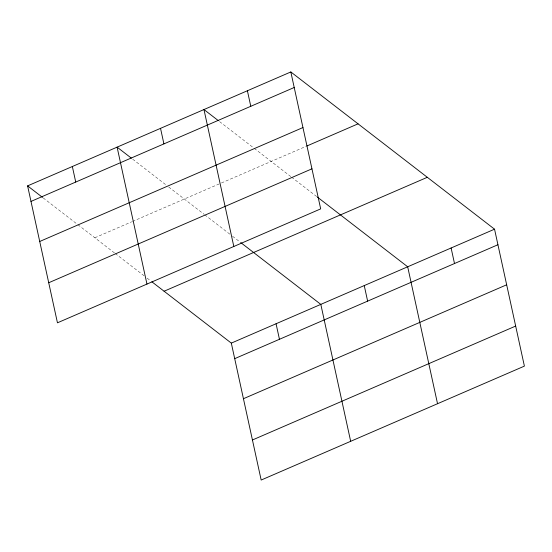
<?xml version="1.0" encoding="UTF-8"?>
<svg xmlns="http://www.w3.org/2000/svg" width="552" height="552" viewBox="0 0 552 552"><rect width="100%" height="100%" fill="white"/><g stroke="black" fill="none" stroke-linecap="round" stroke-linejoin="round"><path stroke-width="0.41" stroke-dasharray="2.76 2.07" d="M94.827 237.767L131.721 221.8M132.508 221.455L220.648 183.312M221.442 182.967L305.939 146.397M219.579 121.606L253.534 147.812M254.217 148.336L290.883 176.64M291.559 177.164L316.689 196.553M132.715 159.197L165.986 184.879M168.705 186.976L204.019 214.231M204.695 214.756L229.818 234.151M232.537 236.242L240.003 242.011M43.215 197.933L77.17 224.14M77.853 224.664L114.519 252.968M115.195 253.492L144.396 276.028M147.115 278.125L150.51 280.747"/><path stroke-width="0.83" d="M290.828 71.953L320.684 208.884L57.456 322.81L27.6 185.879L290.828 71.953L494.544 229.19L524.4 366.121L261.172 480.047L231.316 343.116L151.869 281.796M30.988 201.418L294.216 87.499M39.723 241.479L302.951 127.553M306.726 146.059L358.055 123.841M48.721 282.748L311.949 168.829M164.089 291.228L427.317 177.302M231.316 343.116L494.544 229.19M234.703 358.655L497.932 244.736M243.439 398.716L506.667 284.791M252.436 439.985L515.665 326.066M218.226 120.557L203.964 109.551L233.82 246.482M317.365 197.078L407.68 266.788L437.536 403.719M131.355 158.148L117.1 147.142L146.956 284.073M240.686 242.535L320.815 304.38L350.672 441.31M27.6 185.879L42.538 197.409M451.108 247.986L454.503 263.532M364.244 285.584L367.632 301.123M247.399 90.749L250.787 106.294M276.062 323.748L279.45 339.287M160.528 128.347L163.916 143.886M72.346 166.511L75.734 182.05"/></g></svg>
